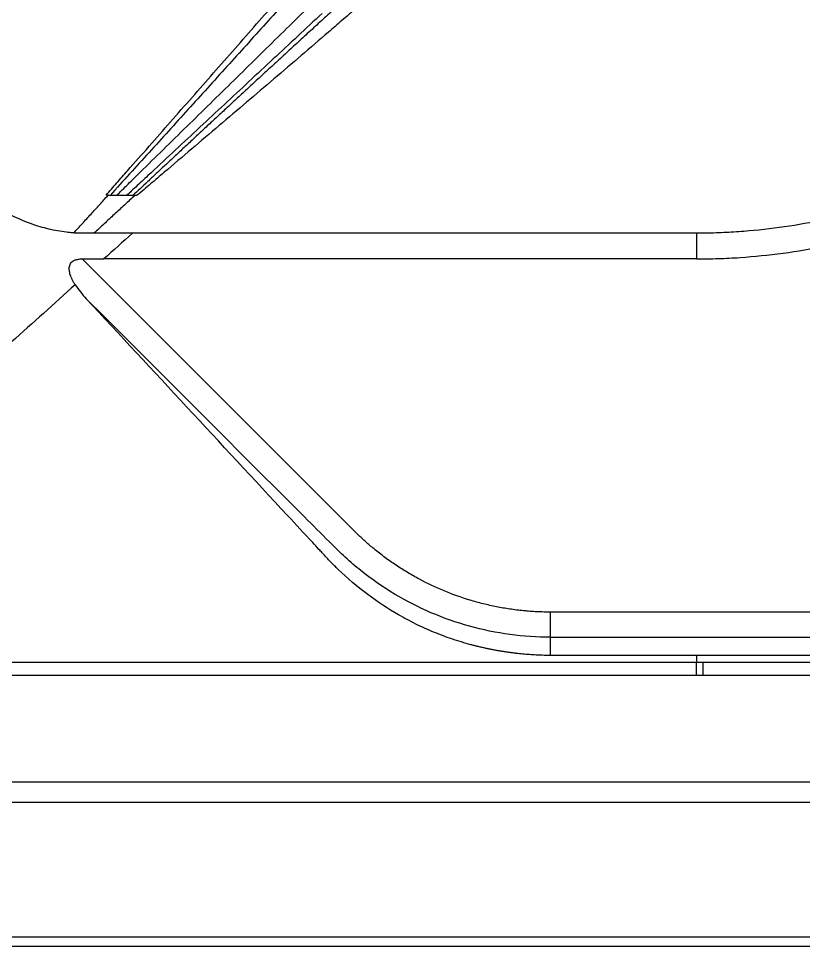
# Model space of a CAD drawing. Header units: inches. Extents: x 2 to 86, y -22 to 129.
# Drawn here: x 21.41 to 29.17, y 0.99 to 10.16 of the extents above; entities that cross this region are included whole.
import ezdxf

# ---------------------------------------------------------------- set-up
doc = ezdxf.new("R2010")
doc.units = ezdxf.units.IN
doc.header["$MEASUREMENT"] = 0
doc.layers.add('1', color=4, linetype='Continuous')
doc.layers.add('BDIM_CYAN', color=4, linetype='Continuous')

# ---------------------------------------------------------------- blocks, each defined once
blk = doc.blocks.new('2020 RHYTHM')
at = {"layer": '1', "color": 4}
blk.add_line((78.2004, 0), (5.8815, 0), dxfattribs=at)
at = {"layer": 'BDIM_CYAN', "color": 3}
for p, q in [((25.7373, 7.051), (25.7373, 6.7972)), ((19.6734, 6.7878), (19.6639, 6.7973)), ((22.3501, 4.1111), (19.6734, 6.7878)), ((24.2947, 3.0566), (24.2947, 3.3056)), ((43.6665, 3.3056), (24.2947, 3.3056)), ((24.2947, 3.0566), (43.6665, 3.0566)), ((24.2947, 2.8773), (24.2947, 3.0566)), ((25.7373, 2.8773), (24.2947, 2.8773)), ((25.7373, 2.8773), (25.7373, 2.8072)), ((25.7373, 2.6816), (25.7373, 2.8072)), ((25.8026, 2.8072), (25.7373, 2.8072)), ((25.8026, 2.6816), (25.8026, 2.8072)), ((25.7373, 2.6816), (25.8026, 2.6816)), ((48.8793, 1.6251), (11.2196, 1.6251)), ((11.2197, 1.4281), (48.8793, 1.4281)), ((48.8793, 0.0913), (11.2197, 0.0913))]:
    blk.add_line(p, q, dxfattribs=at)
at = {"layer": 'BDIM_CYAN', "color": 3, "flags": 128}
for points in [[(25.7373, 2.8072), (25.2373, 2.8072), (24.7373, 2.8072), (22.7373, 2.8072), (15.4523, 2.807)], [(15.4523, 2.6819), (20.5948, 2.6816), (25.7373, 2.6816)]]:
    blk.add_lwpolyline(points, dxfattribs=at)
at = {"layer": 'BDIM_CYAN', "color": 3}
for points, knots in [([(19.9008, 7.4283), (19.9185, 7.4484), (19.9539, 7.4887), (20.0247, 7.5691), (20.1486, 7.7099), (20.3256, 7.911), (20.538, 8.1525), (20.8213, 8.4746), (21.1755, 8.8778), (21.4592, 9.2008), (21.6011, 9.3625)], [0, 0, 0, 0, 0.03125, 0.0625, 0.125, 0.25, 0.375, 0.5, 0.75, 1, 1, 1, 1]), ([(21.6714, 9.3387), (21.6074, 9.2675), (21.4794, 9.1252), (21.2873, 8.9121), (21.095, 8.6992), (20.9027, 8.4866), (20.7103, 8.2741), (20.5179, 8.0618), (20.3255, 7.8496), (20.1331, 7.6376), (20.0049, 7.4964), (19.9408, 7.4259)], [0, 0, 0, 0, 0.111111, 0.222222, 0.333334, 0.444445, 0.555555, 0.666664, 0.777775, 0.888888, 1, 1, 1, 1]), ([(20.0029, 7.4238), (20.0078, 7.4285), (20.0175, 7.438), (20.0368, 7.457), (20.0707, 7.4902), (20.1384, 7.5567), (20.2737, 7.6896), (20.467, 7.8796), (20.6993, 8.1074), (20.9317, 8.3351), (21.1639, 8.5629), (21.3958, 8.7909), (21.6268, 9.0183), (21.781, 9.1694), (21.8582, 9.2444)], [0, 0, 0, 0, 0.0078125, 0.015625, 0.03125, 0.0625, 0.125, 0.25, 0.375, 0.5, 0.625, 0.75, 0.875, 0.9988744, 0.9988744, 0.9988744, 0.9988744]), ([(22.0357, 9.2245), (21.9555, 9.1496), (21.7949, 8.9998), (21.5537, 8.775), (21.3122, 8.5501), (21.0704, 8.3251), (20.8286, 8.1), (20.5867, 7.8748), (20.3851, 7.6868), (20.244, 7.5551), (20.1735, 7.4892), (20.1382, 7.4563), (20.118, 7.4374), (20.108, 7.428), (20.1029, 7.4233)], [0, 0, 0, 0, 0.125, 0.25, 0.375, 0.5, 0.625, 0.75, 0.875, 0.9375, 0.96875, 0.984375, 0.992188, 1, 1, 1, 1]), ([(22.1397, 9.2536), (22.0975, 9.215), (22.0141, 9.1386), (21.8907, 9.0255), (21.7703, 8.915), (21.6529, 8.807), (21.5386, 8.7017), (21.4272, 8.599), (21.3187, 8.4988), (21.2132, 8.4012), (21.1105, 8.3062), (21.0107, 8.2136), (20.9138, 8.1235), (20.8196, 8.036), (20.7283, 7.9509), (20.6397, 7.8683), (20.5539, 7.7882), (20.4709, 7.7106), (20.3906, 7.6354), (20.313, 7.5626), (20.2382, 7.4923), (20.1892, 7.4462), (20.1651, 7.4235)], [0, 0, 0, 0, 0.063282, 0.125171, 0.185667, 0.244767, 0.302471, 0.358778, 0.413688, 0.467199, 0.51931, 0.570022, 0.619332, 0.667241, 0.713748, 0.758853, 0.802554, 0.844852, 0.885745, 0.925235, 0.96332, 1, 1, 1, 1]), ([(22.359, 9.2646), (22.3501, 9.2569), (22.3301, 9.2395), (22.2877, 9.2028), (22.2097, 9.1353), (22.0533, 9.0003), (21.8292, 8.8076), (21.5594, 8.5767), (21.289, 8.3458), (21.0182, 8.1152), (20.7472, 7.8846), (20.5212, 7.6925), (20.3406, 7.5389), (20.2503, 7.462), (20.2051, 7.4236)], [0, 0, 0, 0, 0.0124858, 0.0281108, 0.0593608, 0.1218608, 0.2468608, 0.3718608, 0.4968608, 0.6218608, 0.7468608, 0.8718608, 0.9343608, 0.9968608, 0.9968608, 0.9968608, 0.9968608]), ([(32.2913, 8.916), (32.2244, 8.9159), (32.0905, 8.9134), (31.8231, 8.9001), (31.3567, 8.8534), (30.6995, 8.7193), (30.1293, 8.5212), (29.7623, 8.3581), (29.5819, 8.27), (29.4028, 8.1791), (29.2235, 8.0887), (29.0442, 7.9985), (28.8648, 7.9082), (28.6855, 7.8179), (28.5065, 7.7271), (28.3268, 7.6376), (28.1443, 7.5536), (27.9591, 7.4762), (27.7087, 7.3814), (27.39, 7.2785), (27.0003, 7.1808), (26.6049, 7.1097), (26.2722, 7.0724), (26.005, 7.0558), (25.8488, 7.0518), (25.7596, 7.0511), (25.7373, 7.051)], [0, 0, 0, 0, 0.015625, 0.03125, 0.0625, 0.125, 0.1875, 0.203125, 0.21875, 0.234375, 0.25, 0.265625, 0.28125, 0.296875, 0.3125, 0.328125, 0.34375, 0.359375, 0.375, 0.40625, 0.4375, 0.46875, 0.5, 0.515625, 0.53125, 0.5364606, 0.5364606, 0.5364606, 0.5364606]), ([(25.7373, 6.7972), (25.809, 6.7976), (25.8807, 6.7985), (26.0237, 6.8031), (26.095, 6.8067), (26.3084, 6.8214), (26.45, 6.8359), (26.7321, 6.8743), (26.8725, 6.8981), (27.0822, 6.9411), (27.1519, 6.9566), (27.291, 6.9902), (27.3605, 7.0082), (27.5679, 7.0658), (27.7043, 7.1088), (27.9064, 7.1797), (27.9733, 7.2045), (28.1062, 7.2564), (28.1721, 7.2836), (28.3031, 7.3404), (28.3681, 7.3699), (28.4977, 7.43), (28.5622, 7.4608), (28.7559, 7.5528), (28.8851, 7.6138), (29.1437, 7.7357), (29.273, 7.7965), (29.5313, 7.919), (29.6602, 7.9806), (29.9224, 8.0938), (30.0555, 8.1458), (30.2579, 8.217), (30.3259, 8.2397), (30.4627, 8.2826), (30.5317, 8.303), (30.8769, 8.3987), (31.1559, 8.456), (31.5786, 8.5133), (31.7202, 8.5276), (31.9336, 8.542), (32.0049, 8.5456), (32.1121, 8.5493), (32.1479, 8.5503), (32.2016, 8.5513), (32.2195, 8.5515), (32.2554, 8.552), (32.2733, 8.5521), (32.2913, 8.5521)], [0, 0, 0, 0, 0.03125, 0.03125, 0.0625, 0.0625, 0.125, 0.125, 0.1875, 0.1875, 0.21875, 0.21875, 0.25, 0.25, 0.3125, 0.3125, 0.34375, 0.34375, 0.375, 0.375, 0.40625, 0.40625, 0.4375, 0.4375, 0.5, 0.5, 0.5625, 0.5625, 0.625, 0.625, 0.6875, 0.6875, 0.71875, 0.71875, 0.75, 0.75, 0.875, 0.875, 0.9375, 0.9375, 0.96875, 0.96875, 0.984375, 0.984375, 0.992188, 0.992188, 1, 1, 1, 1]), ([(19.5811, 7.0544), (19.5727, 7.055), (19.549, 7.0568), (19.4643, 7.0654), (19.3339, 7.0892), (19.1072, 7.1575), (18.8362, 7.2865), (18.6047, 7.4439), (18.4794, 7.5427), (18.4531, 7.564)], [0.0876086, 0.0876086, 0.0876086, 0.0876086, 0.0898438, 0.09375, 0.109375, 0.125, 0.15625, 0.1875, 0.1958762, 0.1958762, 0.1958762, 0.1958762]), ([(19.781, 7.0507), (19.7768, 7.0507), (19.7685, 7.0507), (19.7518, 7.0507), (19.731, 7.0508), (19.706, 7.0509), (19.6727, 7.0511), (19.6393, 7.0514), (19.606, 7.0528), (19.5894, 7.0538), (19.5811, 7.0544)], [0, 0, 0, 0, 0.0625, 0.125, 0.25, 0.375, 0.5, 0.75, 0.875, 1, 1, 1, 1]), ([(20.1602, 7.051), (20.1008, 7.051), (19.9743, 7.0508), (19.8479, 7.0506), (19.781, 7.0507)], [0.97048573, 0.97048573, 0.97048573, 0.97048573, 0.984375, 1, 1, 1, 1]), ([(25.7373, 7.051), (25.6927, 7.0507), (25.5811, 7.0509), (25.3358, 7.0511), (25.0011, 7.0509), (24.198, 7.051), (22.9934, 7.051), (21.6549, 7.0509), (20.7849, 7.0509), (20.3833, 7.051), (20.242, 7.0511), (20.1677, 7.051), (20.1602, 7.051)], [0.5364606, 0.5364606, 0.5364606, 0.5364606, 0.546875, 0.5625, 0.59375, 0.625, 0.75, 0.875, 0.9375, 0.953125, 0.96875, 0.9704857, 0.9704857, 0.9704857, 0.9704857]), ([(19.5959, 6.5424), (19.593, 6.5469), (19.5875, 6.5557), (19.5798, 6.569), (19.5728, 6.5817), (19.5665, 6.5941), (19.5608, 6.606), (19.5542, 6.6213), (19.5473, 6.6397), (19.5413, 6.6609), (19.5376, 6.6807), (19.5361, 6.7012), (19.5378, 6.7222), (19.5446, 6.7431), (19.5559, 6.761), (19.5696, 6.7735), (19.5836, 6.7818), (19.5967, 6.7874), (19.6113, 6.7919), (19.6276, 6.795), (19.6453, 6.797), (19.6576, 6.7972), (19.6639, 6.7973)], [0, 0, 0, 0, 0.046076, 0.090229, 0.132465, 0.172787, 0.211201, 0.247718, 0.318952, 0.384213, 0.443715, 0.497748, 0.568059, 0.63174, 0.691064, 0.748826, 0.784438, 0.821965, 0.861908, 0.904683, 0.950624, 1, 1, 1, 1]), ([(19.6639, 6.7973), (19.6988, 6.7971), (19.7703, 6.7968), (19.8417, 6.7967), (19.8782, 6.7967)], [0, 0, 0, 0, 0.488582, 1, 1, 1, 1]), ([(25.7373, 6.7972), (25.6762, 6.7968), (25.6152, 6.7969), (25.4931, 6.7971), (25.4321, 6.7971), (25.249, 6.7972), (25.127, 6.7971), (24.7608, 6.797), (24.5166, 6.7971), (23.7843, 6.7971), (23.296, 6.797), (22.3195, 6.797), (21.8313, 6.797), (21.0989, 6.7972), (20.8548, 6.7972), (20.4886, 6.7971), (20.3665, 6.7971), (20.1224, 6.7969), (20.0003, 6.7967), (19.8782, 6.7967)], [0, 0, 0, 0, 0.03125, 0.03125, 0.0625, 0.0625, 0.125, 0.125, 0.25, 0.25, 0.5, 0.5, 0.75, 0.75, 0.875, 0.875, 0.9375, 0.9375, 1, 1, 1, 1]), ([(19.5959, 6.5424), (19.3863, 6.3536), (18.7791, 5.8069), (17.7741, 4.9017), (16.6025, 3.845), (15.8285, 3.1467), (15.4523, 2.807)], [0.0134704, 0.0134704, 0.0134704, 0.0134704, 0.1451979, 0.3951979, 0.6451979, 0.8817275, 0.8817275, 0.8817275, 0.8817275]), ([(19.5959, 6.5424), (19.6113, 6.518), (19.6285, 6.4943), (19.6651, 6.4484), (19.6844, 6.4261), (19.7047, 6.4043)], [0, 0, 0, 0, 0.5, 0.5, 1, 1, 1, 1]), ([(24.2947, 2.8773), (24.2841, 2.8773), (24.263, 2.8774), (24.2311, 2.8779), (24.1991, 2.8788), (24.1669, 2.8801), (24.1346, 2.8818), (24.1021, 2.8838), (24.0694, 2.8862), (24.0367, 2.8889), (24.0038, 2.8921), (23.9708, 2.8956), (23.9377, 2.8994), (23.9046, 2.9036), (23.8714, 2.9082), (23.8381, 2.9132), (23.8048, 2.9185), (23.7715, 2.9242), (23.7382, 2.9303), (23.7049, 2.9367), (23.6716, 2.9435), (23.6384, 2.9507), (23.6052, 2.9582), (23.5721, 2.9661), (23.539, 2.9744), (23.4538, 2.9968), (23.318, 3.038), (23.1362, 3.1066), (22.9597, 3.1867), (22.738, 3.305), (22.4742, 3.479), (22.2757, 3.6481), (22.1637, 3.7581), (22.1289, 3.7932), (22.0958, 3.8279), (22.0647, 3.8614), (22.0361, 3.8923), (21.9947, 3.9369), (21.8807, 4.0597), (21.4455, 4.5286), (20.6994, 5.3325), (20.0362, 6.0471), (19.7047, 6.4043)], [0, 0, 0, 0, 0.004972, 0.009976, 0.015012, 0.020078, 0.025173, 0.030297, 0.035447, 0.040624, 0.045825, 0.051049, 0.056295, 0.061562, 0.066849, 0.072153, 0.077475, 0.082812, 0.088164, 0.093528, 0.098904, 0.104289, 0.109684, 0.115086, 0.120494, 0.125907, 0.157098, 0.188307, 0.219357, 0.25102, 0.311055, 0.375434, 0.382018, 0.390989, 0.400643, 0.406588, 0.414397, 0.422205, 0.437821, 0.500286, 0.750144, 1, 1, 1, 1]), ([(24.2947, 3.0566), (24.0301, 3.0566), (23.6167, 3.1128), (23.1085, 3.2915), (22.7469, 3.4763), (22.468, 3.6705), (22.289, 3.8241), (22.2038, 3.9053), (22.1575, 3.9514), (22.13, 3.979), (22.0317, 4.0773), (21.8566, 4.2524), (21.0553, 5.0537), (20.3362, 5.7728), (19.7047, 6.4043)], [0, 0, 0, 0, 0.125, 0.1875, 0.25, 0.3125, 0.34375, 0.359375, 0.3671875, 0.375, 0.3789062, 0.4375, 0.5, 0.9506868, 0.9506868, 0.9506868, 0.9506868]), ([(24.2947, 3.3056), (24.2834, 3.3057), (24.2609, 3.3058), (24.2272, 3.3064), (24.1934, 3.3074), (24.1597, 3.3089), (24.126, 3.3107), (24.0924, 3.313), (24.0587, 3.3157), (23.9915, 3.3219), (23.891, 3.3343), (23.758, 3.3574), (23.6262, 3.387), (23.4527, 3.435), (23.2406, 3.5109), (23.0369, 3.6072), (22.8803, 3.6959), (22.7662, 3.7682), (22.6558, 3.8459), (22.5707, 3.9124), (22.5086, 3.9644), (22.4678, 3.9998), (22.4279, 4.0361), (22.3885, 4.0731), (22.3629, 4.0984), (22.3501, 4.1111)], [0, 0, 0, 0, 0.015634, 0.031262, 0.046885, 0.062507, 0.078128, 0.093752, 0.109382, 0.125018, 0.187517, 0.250025, 0.312523, 0.375032, 0.500001, 0.62497, 0.687468, 0.749976, 0.812474, 0.874983, 0.899994, 0.924992, 0.949986, 0.974985, 1, 1, 1, 1]), ([(32.2913, 2.8752), (31.7451, 2.8752), (31.199, 2.8753), (30.3797, 2.8755), (30.1066, 2.8756), (29.5604, 2.8758), (29.2874, 2.8759), (28.7412, 2.8762), (28.4681, 2.8763), (27.922, 2.8766), (27.6489, 2.8768), (27.1027, 2.877), (26.8296, 2.8771), (26.2835, 2.8772), (26.0104, 2.8773), (25.7373, 2.8773)], [0, 0, 0, 0, 0.25, 0.25, 0.375, 0.375, 0.5, 0.5, 0.625, 0.625, 0.75, 0.75, 0.875, 0.875, 1, 1, 1, 1]), ([(32.2913, 2.7941), (31.7506, 2.7941), (31.2098, 2.7946), (30.3987, 2.796), (30.1284, 2.7966), (29.5876, 2.7982), (29.3173, 2.7991), (28.5062, 2.8017), (27.9655, 2.8038), (26.884, 2.8064), (26.3433, 2.8071), (25.8026, 2.8072)], [0, 0, 0, 0, 0.25, 0.25, 0.375, 0.375, 0.5, 0.5, 0.75, 0.75, 1, 1, 1, 1]), ([(25.8026, 2.6816), (26.3433, 2.6817), (26.884, 2.6829), (27.9655, 2.687), (28.5062, 2.69), (29.3173, 2.6937), (29.5877, 2.6949), (30.1284, 2.6969), (30.3987, 2.6977), (31.2098, 2.6996), (31.7506, 2.7002), (32.2913, 2.7002)], [0, 0, 0, 0, 0.25, 0.25, 0.5, 0.5, 0.625, 0.625, 0.75, 0.75, 1, 1, 1, 1])]:
    blk.add_open_spline(points, degree=3, knots=knots, dxfattribs=at)
for points in [[(19.5811, 7.0544), (19.6095, 7.0854), (19.6665, 7.1474), (19.752, 7.2405), (19.837, 7.3336), (19.893, 7.3958), (19.9208, 7.4269)], [(20.1851, 7.4236), (20.1507, 7.3926), (20.0826, 7.3304), (19.9816, 7.2372), (19.8813, 7.144), (19.8145, 7.0818), (19.781, 7.0507)], [(19.9208, 7.4269), (19.9141, 7.4273), (19.9075, 7.4278), (19.9008, 7.4283)], [(19.9208, 7.4269), (19.9274, 7.4265), (19.9341, 7.4262), (19.9408, 7.4258)], [(20.0029, 7.4238), (19.9822, 7.4242), (19.9615, 7.4248), (19.9408, 7.4259)], [(20.1029, 7.4233), (20.0863, 7.4233), (20.0529, 7.4232), (20.0196, 7.4235), (20.0029, 7.4238)], [(20.1651, 7.4235), (20.1444, 7.4234), (20.1237, 7.4233), (20.1029, 7.4233)], [(20.1851, 7.4236), (20.1785, 7.4236), (20.1718, 7.4235), (20.1651, 7.4235)], [(20.2051, 7.4236), (20.1985, 7.4236), (20.1918, 7.4236), (20.1851, 7.4236)], [(20.1603, 7.051), (20.0663, 6.9662), (19.9723, 6.8815), (19.8782, 6.7968)]]:
    blk.add_open_spline(points, degree=3, dxfattribs=at)

msp = doc.modelspace()

# ---------------------------------------------------------------- block references
msp.add_blockref('2020 RHYTHM', (2.3733, 0.9854))

doc.saveas('drawing.dxf')
